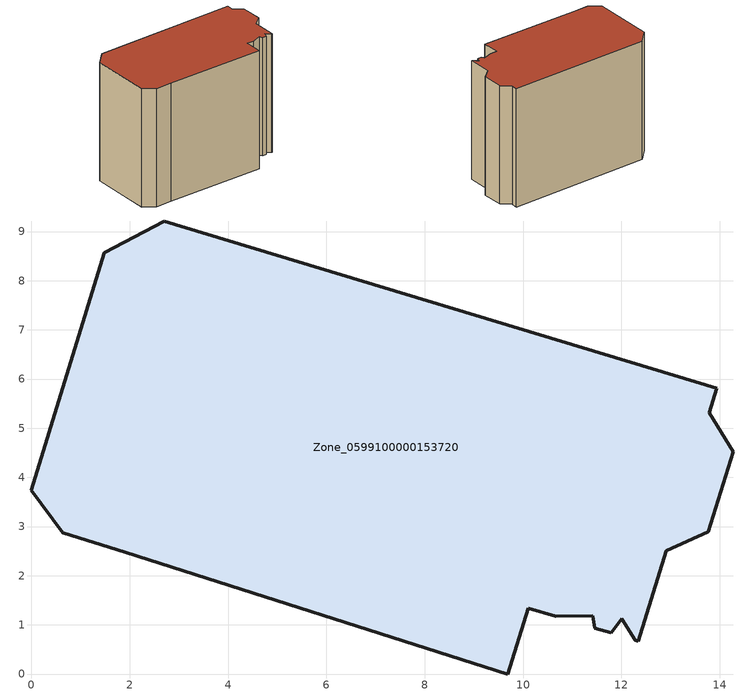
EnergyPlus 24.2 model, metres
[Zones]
Zone_0599100000153720
 floor ground (C_G): 1.91,2.48 0.64,2.87 0,3.74 1.49,8.57 2.71,9.21 13.94,5.81 13.78,5.31 14.27,4.52 13.76,2.89 12.91,2.51 12.34,0.67 12.28,0.69 12.01,1.12 11.79,0.83 11.46,0.93 11.42,1.19 10.67,1.17 10.1,1.34 9.69,0 z0
 wall outside (C_F): 0.64,2.87 1.91,2.48 9.69,0 10.1,1.34 10.67,1.17 11.42,1.19 11.46,0.93 11.79,0.83 12.01,1.12 12.28,0.69 12.34,0.67 12.91,2.51 13.76,2.89 14.27,4.52 13.78,5.31 13.94,5.81 2.71,9.21 1.49,8.57 0,3.74 0.64,2.87 z0:9.91
 roof outside (C_R): 10.67,1.17 11.42,1.19 11.46,0.93 11.79,0.83 12.01,1.12 12.28,0.69 12.34,0.67 12.91,2.51 13.76,2.89 14.27,4.52 13.78,5.31 13.94,5.81 2.71,9.21 1.49,8.57 0,3.74 0.64,2.87 1.91,2.48 9.69,0 10.1,1.34 z9.91
[BUILDING]
Pand.0599100000153720: North Axis=0; Terrain=City; Loads Convergence Tolerance Value=0.04; Temperature Convergence Tolerance Value=0.4; Solar Distribution=FullExterior; Maximum Number of Warmup Days=25; Minimum Number of Warmup Days=1
[Site:Location]
Rotterdam.The.Hague.AP_ZH_NLD Design_Conditions: Latitude=51.96; Longitude=4.45; Time Zone=1; Elevation=-4.5
[SITE:GROUNDTEMPERATURE:BUILDINGSURFACE]
18, 18, 18, 18, 18, 18, 18, 18, 18, 18, 18, 18
[MATERIAL] Thermal Absorptance=0.9; Solar Absorptance=0.7; Visible Absorptance=0.7
Name | Roughness | Thickness | Conductivity | Density | Specific Heat
G.TC.1946 | MediumSmooth | 0.15 | 1 | 540 | 1210
F.TC.1946 | Rough | 0.3 | 0.857143 | 1920 | 840
R.TC.1946 | MediumRough | 0.2 | 0.909091 | 1500 | 1000
[CONSTRUCTION]
C_G: G.TC.1946
C_F: F.TC.1946
C_R: R.TC.1946
[ZONE]
Zone_0599100000153720: Type=1; Multiplier=1; Ceiling Height=Autocalculate; Volume=Autocalculate; Floor Area=autocalculate; Part of Total Floor Area=Yes
[ZONEINFILTRATION:DESIGNFLOWRATE]
Infil_Zone_0599100000153720: Zone or ZoneList or Space or SpaceList=Zone_0599100000153720; Schedule=AlwaysOn; Design Flow Rate Calculation Method=Flow/Area; Flow Rate per Floor Area=0.003; Constant Term Coefficient=1; Temperature Term Coefficient=0; Velocity Term Coefficient=0; Velocity Squared Term Coefficient=0
[HVACTEMPLATE:ZONE:IDEALLOADSAIRSYSTEM]
Zone_0599100000153720: Maximum Heating Supply Air Temperature=50; Minimum Cooling Supply Air Temperature=13; Maximum Heating Supply Air Humidity Ratio=0.0156; Minimum Cooling Supply Air Humidity Ratio=0.0077; Heating Limit=NoLimit; Cooling Limit=NoLimit; Dehumidification Control Type=ConstantSensibleHeatRatio; Cooling Sensible Heat Ratio=0.7; Dehumidification Setpoint=60; Humidification Control Type=None; Humidification Setpoint=30; Outdoor Air Method=None; Outdoor Air Flow Rate per Person=0.00944; Outdoor Air Flow Rate per Zone Floor Area=0; Outdoor Air Flow Rate per Zone=0; Demand Controlled Ventilation Type=None; Outdoor Air Economizer Type=NoEconomizer; Heat Recovery Type=None; Sensible Heat Recovery Effectiveness=0.7; Latent Heat Recovery Effectiveness=0.65
[ZONECONTROL:THERMOSTAT]
ThermostatControl_Zone_0599100000153720: Zone or ZoneList=Zone_0599100000153720; Control Type Schedule=DualSetpointControlType; Control 1=Thermostat_Zone_0599100000153720; Temperature Difference Between Cutout And Setpoint=0
[THERMOSTATSETPOINT:DUALSETPOINT]
Thermostat_Zone_0599100000153720: Heating Setpoint Temperature Schedule=HeatingSetpoint_Zone_0599100000153720; Cooling Setpoint Temperature Schedule=CoolingSetpoint_Zone_0599100000153720
[SCHEDULE:COMPACT]
HeatingSetpoint_Zone_0599100000153720: Through: 12/31, For: AllDays, Until: 24:00, 21
CoolingSetpoint_Zone_0599100000153720: Through: 12/31, For: AllDays, Until: 24:00, 24
DualSetpointControlType: Through: 12/31, For: AllDays, Until: 24:00, 4
AlwaysOn: Through: 12/31, For: AllDays, Until: 24:00, 1
